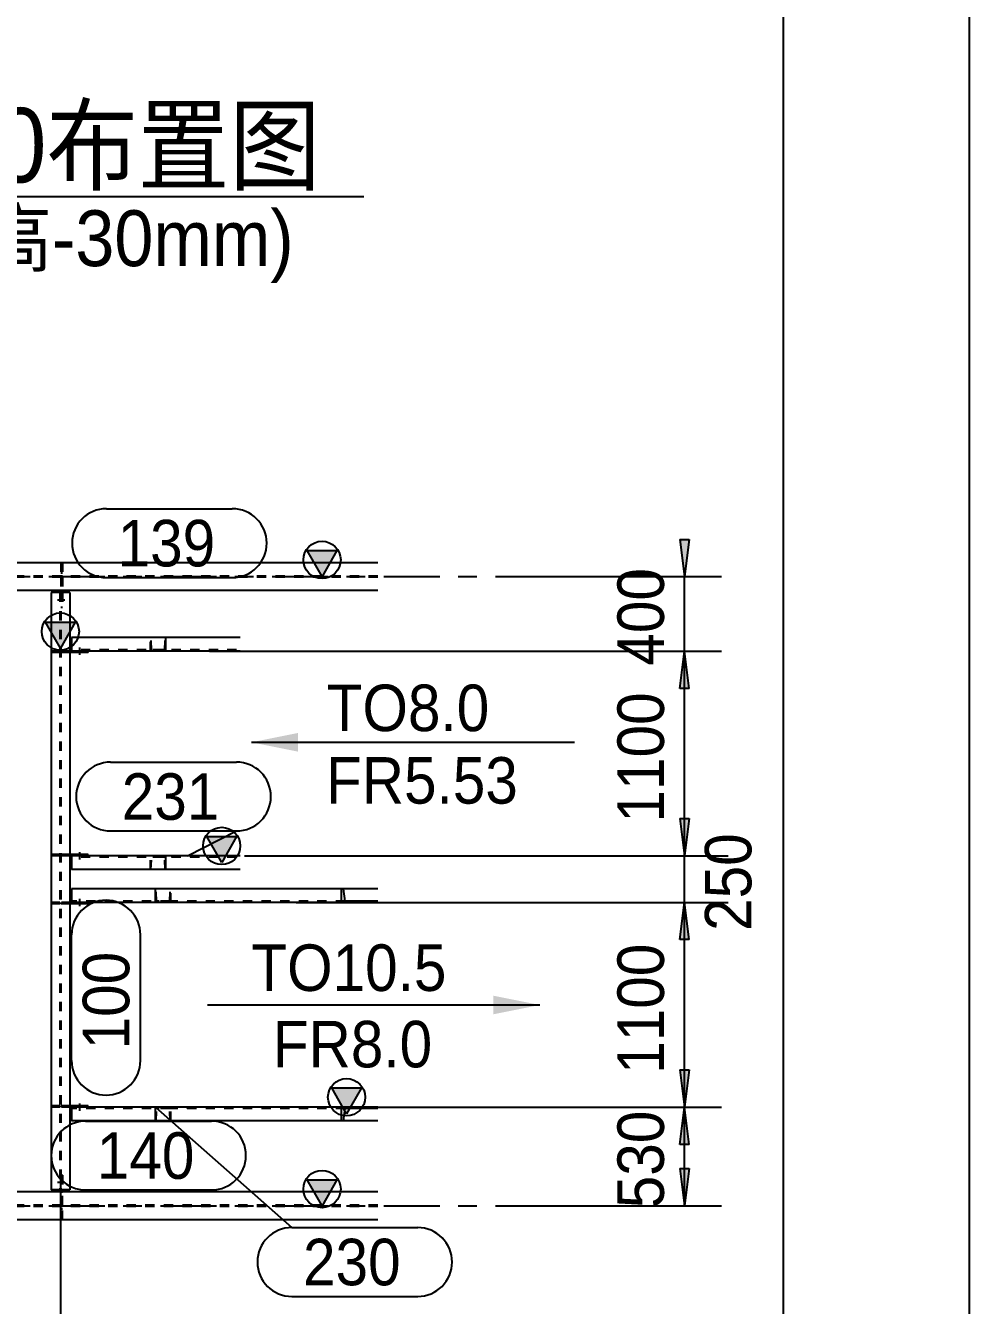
# Model space of a CAD drawing. Header units: millimetres. Extents: x 0 to 594, y 0 to 420.
# Drawn here: x 543.3 to 594, y 247.4 to 316.1 of the extents above; entities that cross this region are included whole.
import ezdxf

# ---------------------------------------------------------------- set-up
doc = ezdxf.new("R2010")
doc.units = ezdxf.units.MM
doc.header["$MEASUREMENT"] = 0
for name, pattern in [('XKITLINE00', [0]), ('XKITLINE02', [4, 2, -2]), ('XKITLINE03', [6, 3, -1, 1, -1]), ('XKITLINE04', [3, 0.5, -0.5, 0.5, -0.5, 0.5, -0.5])]:
    doc.linetypes.add(name, pattern=pattern)
for name, color, linetype in [('dimension', 7, 'Continuous'), ('grid', 7, 'Continuous'), ('mark', 7, 'Continuous'), ('part1', 7, 'Continuous'), ('text', 7, 'Continuous'), ('view', 7, 'Continuous')]:
    doc.layers.add(name, color=color, linetype=linetype)
doc.styles.add('STYLE_1', font='arial.ttf', dxfattribs={"height": 0.2})

# ---------------------------------------------------------------- blocks, each defined once
blk = doc.blocks.new('*D0')
at = {"color": 1, "linetype": 'XKITLINE00'}
blk.add_line((594, 0), (594, 420), dxfattribs=at)
at = {"color": 0, "linetype": 'XKITLINE00'}
blk.add_line((584, 410), (584, 10), dxfattribs=at)
blk = doc.blocks.new('*D3081')
at = {"layer": 'dimension', "color": 1, "linetype": 'XKITLINE00'}
for p, q in [((1719.599, 1821.697), (1747.12, 1821.697)), ((1744.87, 1819.697), (1745.12, 1821.697)), ((1745.12, 1810.697), (1745.12, 1821.697)), ((1745.37, 1819.697), (1745.12, 1821.697)), ((1745.37, 1819.697), (1744.87, 1819.697)), ((1744.87, 1812.697), (1745.12, 1810.697)), ((1744.87, 1812.697), (1745.37, 1812.697)), ((1745.37, 1812.697), (1745.12, 1810.697)), ((1721.482, 1810.697), (1747.12, 1810.697))]:
    blk.add_line(p, q, dxfattribs=at)
at = {"layer": 'dimension', "color": 1}
for points in [[(1745.12, 1821.697), (1745.37, 1819.697), (1745.12, 1821.697), (1744.87, 1819.697)], [(1745.12, 1810.697), (1744.87, 1812.697), (1745.12, 1810.697), (1745.37, 1812.697)]]:
    blk.add_solid(points, dxfattribs=at)
at = {"layer": 'dimension', "color": 1, "style": 'STYLE_1', "width": 0.9}
blk.add_text('1100', height=2.5, rotation=90.00021, dxfattribs=at).set_placement((1744.02, 1812.488))
blk = doc.blocks.new('*D3084')
at = {"layer": 'text', "color": 1, "style": 'STYLE_1', "width": 0.9}
blk.add_text('TO10.5', height=2.5, dxfattribs=at).set_placement((1721.851, 1803.439))
blk = doc.blocks.new('*D3085')
at = {"layer": 'text', "color": 1, "style": 'STYLE_1', "width": 0.9}
blk.add_text('FR5.53', height=2.5, dxfattribs=at).set_placement((1725.864, 1813.502))
blk = doc.blocks.new('*D3086')
at = {"layer": 'text', "color": 1, "linetype": 'XKITLINE00'}
blk.add_line((1737.349, 1802.684), (1719.494, 1802.684), dxfattribs=at)
at = {"layer": 'text', "color": 1}
blk.add_solid([(1737.349, 1802.684), (1734.849, 1802.184), (1737.349, 1802.684), (1734.849, 1803.184)], dxfattribs=at)
at = {"layer": 'text', "color": 1, "style": 'STYLE_1', "width": 0.9}
blk.add_text('FR8.0', height=2.5, dxfattribs=at).set_placement((1723.007, 1799.334))
blk = doc.blocks.new('*D3087')
at = {"layer": 'text', "color": 1, "linetype": 'XKITLINE00'}
blk.add_line((1721.854, 1816.798), (1739.21, 1816.798), dxfattribs=at)
at = {"layer": 'text', "color": 1}
blk.add_solid([(1721.854, 1816.798), (1724.354, 1817.298), (1721.854, 1816.798), (1724.354, 1816.298)], dxfattribs=at)
at = {"layer": 'text', "color": 1, "style": 'STYLE_1', "width": 0.9}
blk.add_text('TO8.0', height=2.5, dxfattribs=at).set_placement((1725.9, 1817.398))
blk = doc.blocks.new('*D3088')
at = {"layer": 'dimension', "color": 1, "linetype": 'XKITLINE00'}
for p, q in [((1711.589, 1793.546), (1711.589, 1781.709)), ((1700.589, 1789.763), (1700.589, 1781.709)), ((1701.211, 1784.091), (1699.966, 1782.847)), ((1712.211, 1784.091), (1710.966, 1782.847)), ((1700.589, 1783.469), (1711.589, 1783.469))]:
    blk.add_line(p, q, dxfattribs=at)
at = {"layer": 'dimension', "color": 1, "style": 'STYLE_1', "width": 0.9}
blk.add_text('1100', height=2.2, dxfattribs=at).set_placement((1702.825, 1784.509))
blk = doc.blocks.new('*D3089')
at = {"layer": 'part1', "color": 0, "linetype": 'XKITLINE00'}
for p, q in [((1725.745, 1808.267), (1725.745, 1808.197)), ((1726.745, 1808.267), (1726.745, 1808.197))]:
    blk.add_line(p, q, dxfattribs=at)
blk = doc.blocks.new('*D3090')
at = {"layer": 'part1', "color": 0, "linetype": 'XKITLINE00'}
for p, q in [((1723.662, 1808.267), (1723.662, 1808.197)), ((1724.662, 1808.267), (1724.662, 1808.197))]:
    blk.add_line(p, q, dxfattribs=at)
blk = doc.blocks.new('*D3091')
at = {"layer": 'part1', "color": 0, "linetype": 'XKITLINE00'}
for p, q in [((1723.662, 1797.127), (1723.662, 1797.197)), ((1724.662, 1797.127), (1724.662, 1797.197))]:
    blk.add_line(p, q, dxfattribs=at)
blk = doc.blocks.new('*D3092')
at = {"layer": 'part1', "color": 0, "linetype": 'XKITLINE00'}
for p, q in [((1721.578, 1797.127), (1721.578, 1797.197)), ((1722.578, 1797.127), (1722.578, 1797.197))]:
    blk.add_line(p, q, dxfattribs=at)
blk = doc.blocks.new('*D3093')
at = {"layer": 'part1', "color": 0, "linetype": 'XKITLINE00'}
for p, q in [((1721.578, 1808.267), (1721.578, 1808.197)), ((1722.578, 1808.267), (1722.578, 1808.197))]:
    blk.add_line(p, q, dxfattribs=at)
blk = doc.blocks.new('*D3094')
at = {"layer": 'part1', "color": 0, "linetype": 'XKITLINE00'}
for p, q in [((1725.745, 1797.127), (1725.745, 1797.197)), ((1726.745, 1797.127), (1726.745, 1797.197))]:
    blk.add_line(p, q, dxfattribs=at)
blk = doc.blocks.new('*D3096')
at = {"layer": 'grid', "color": 4, "linetype": 'XKITLINE00'}
for p, q in [((1675.856, 1794.397), (1682.97, 1794.397)), ((1675.856, 1789.397), (1682.97, 1789.397))]:
    blk.add_line(p, q, dxfattribs=at)
at = {"layer": 'grid', "color": 4, "linetype": 'XKITLINE03'}
blk.add_line((1686.97, 1791.897), (1738.649, 1791.897), dxfattribs=at)
at = {"layer": 'grid', "color": 4, "linetype": 'XKITLINE00'}
for centre, start, end in [((1675.856, 1791.897), 90, -90), ((1682.97, 1791.897), -90, 90)]:
    blk.add_arc(centre, 2.5, start, end, dxfattribs=at)
at = {"layer": 'grid', "color": 4, "style": 'STYLE_1', "width": 0.9}
blk.add_text('D2', height=3, dxfattribs=at).set_placement((1676.856, 1790.397))
blk = doc.blocks.new('*D3097')
at = {"layer": 'grid', "color": 4, "linetype": 'XKITLINE00'}
for p, q in [((1675.856, 1828.197), (1682.97, 1828.197)), ((1675.856, 1823.197), (1682.97, 1823.197))]:
    blk.add_line(p, q, dxfattribs=at)
at = {"layer": 'grid', "color": 4, "linetype": 'XKITLINE03'}
blk.add_line((1686.97, 1825.697), (1738.649, 1825.697), dxfattribs=at)
at = {"layer": 'grid', "color": 4, "linetype": 'XKITLINE00'}
for centre, start, end in [((1675.856, 1825.697), 90, -90), ((1682.97, 1825.697), -90, 90)]:
    blk.add_arc(centre, 2.5, start, end, dxfattribs=at)
at = {"layer": 'grid', "color": 4, "style": 'STYLE_1', "width": 0.9}
blk.add_text('D1', height=3, dxfattribs=at).set_placement((1676.856, 1824.197))
blk = doc.blocks.new('*D3100')
at = {"layer": 'part1', "color": 0, "linetype": 'XKITLINE00'}
for p, q in [((1720.255, 1810.332), (1719.455, 1811.732)), ((1719.455, 1811.732), (1721.055, 1811.732)), ((1721.055, 1811.732), (1720.255, 1810.332)), ((1717.255, 1809.967), (1717.255, 1810.697)), ((1721.255, 1810.697), (1717.255, 1810.697)), ((1721.255, 1809.967), (1717.255, 1809.967))]:
    blk.add_line(p, q, dxfattribs=at)
at = {"layer": 'part1', "color": 2, "linetype": 'XKITLINE04'}
for p, q in [((1716.427, 1809.967), (1716.427, 1810.697)), ((1717.255, 1810.697), (1716.427, 1810.697)), ((1716.457, 1809.967), (1716.484, 1810.627)), ((1721.058, 1810.627), (1716.484, 1810.627)), ((1717.225, 1809.967), (1717.197, 1810.627)), ((1718.531, 1809.967), (1716.427, 1809.967)), ((1717.255, 1809.967), (1717.225, 1809.967))]:
    blk.add_line(p, q, dxfattribs=at)
at = {"layer": 'part1', "color": 0, "linetype": 'XKITLINE00'}
blk.add_circle((1720.255, 1811.232), 1, dxfattribs=at)
at = {"layer": 'part1', "color": 0}
blk.add_solid([(1719.455, 1811.732), (1721.055, 1811.732), (1719.455, 1811.732), (1720.255, 1810.332)], dxfattribs=at)
blk = doc.blocks.new('*D3101')
at = {"layer": 'part1', "color": 2, "linetype": 'XKITLINE04'}
for p, q in [((1717.255, 1822.427), (1716.427, 1822.427)), ((1716.427, 1821.697), (1716.427, 1822.427)), ((1716.484, 1821.767), (1716.457, 1822.427)), ((1717.197, 1821.767), (1717.225, 1822.427)), ((1717.255, 1822.427), (1717.225, 1822.427)), ((1717.255, 1821.697), (1716.427, 1821.697)), ((1721.058, 1821.767), (1716.484, 1821.767))]:
    blk.add_line(p, q, dxfattribs=at)
at = {"layer": 'part1', "color": 0, "linetype": 'XKITLINE00'}
for p, q in [((1717.255, 1821.697), (1717.255, 1822.427)), ((1721.255, 1822.427), (1717.255, 1822.427)), ((1721.255, 1821.697), (1717.255, 1821.697))]:
    blk.add_line(p, q, dxfattribs=at)
blk = doc.blocks.new('*D3102')
at = {"layer": 'part1', "color": 0, "linetype": 'XKITLINE00'}
for p, q in [((1717.599, 1810.627), (1717.599, 1810.697)), ((1718.599, 1810.627), (1718.599, 1810.697))]:
    blk.add_line(p, q, dxfattribs=at)
blk = doc.blocks.new('*D3103')
at = {"layer": 'part1', "color": 0, "linetype": 'XKITLINE00'}
for p, q in [((1717.599, 1821.767), (1717.599, 1821.697)), ((1718.599, 1821.767), (1718.599, 1821.697))]:
    blk.add_line(p, q, dxfattribs=at)
blk = doc.blocks.new('*D3104')
at = {"layer": 'part1', "color": 0, "linetype": 'XKITLINE00'}
for p, q in [((1725.649, 1825.697), (1724.849, 1827.097)), ((1724.849, 1827.097), (1726.449, 1827.097)), ((1726.449, 1827.097), (1725.649, 1825.697)), ((1703.859, 1826.447), (1703.859, 1824.947)), ((1728.649, 1826.447), (1703.859, 1826.447)), ((1703.949, 1826.447), (1703.949, 1824.947)), ((1728.649, 1824.947), (1703.859, 1824.947))]:
    blk.add_line(p, q, dxfattribs=at)
at = {"layer": 'part1', "color": 2, "linetype": 'XKITLINE04'}
for p, q in [((1703.939, 1825.729), (1703.939, 1825.664)), ((1728.649, 1825.729), (1703.939, 1825.729)), ((1728.649, 1825.664), (1703.939, 1825.664)), ((1703.959, 1825.729), (1703.959, 1825.664)), ((1704.254, 1825.729), (1704.259, 1825.729)), ((1704.254, 1825.664), (1704.259, 1825.664)), ((1704.259, 1825.729), (1704.259, 1825.664))]:
    blk.add_line(p, q, dxfattribs=at)
at = {"layer": 'part1', "color": 0, "linetype": 'XKITLINE00'}
blk.add_circle((1725.649, 1826.597), 1, dxfattribs=at)
at = {"layer": 'part1', "color": 0}
blk.add_solid([(1724.849, 1827.097), (1726.449, 1827.097), (1724.849, 1827.097), (1725.649, 1825.697)], dxfattribs=at)
blk = doc.blocks.new('*D3105')
at = {"layer": 'part1', "color": 0, "linetype": 'XKITLINE00'}
for p, q in [((1725.649, 1791.897), (1724.849, 1793.297)), ((1724.849, 1793.297), (1726.449, 1793.297)), ((1726.449, 1793.297), (1725.649, 1791.897)), ((1703.859, 1791.147), (1703.859, 1792.647)), ((1728.649, 1792.647), (1703.859, 1792.647)), ((1703.949, 1791.147), (1703.949, 1792.647)), ((1728.649, 1791.147), (1703.859, 1791.147))]:
    blk.add_line(p, q, dxfattribs=at)
at = {"layer": 'part1', "color": 2, "linetype": 'XKITLINE04'}
for p, q in [((1703.939, 1791.864), (1703.939, 1791.929)), ((1728.649, 1791.929), (1703.939, 1791.929)), ((1728.649, 1791.864), (1703.939, 1791.864)), ((1703.959, 1791.864), (1703.959, 1791.929)), ((1704.254, 1791.929), (1704.259, 1791.929)), ((1704.254, 1791.864), (1704.259, 1791.864)), ((1704.259, 1791.864), (1704.259, 1791.929))]:
    blk.add_line(p, q, dxfattribs=at)
at = {"layer": 'part1', "color": 0, "linetype": 'XKITLINE00'}
blk.add_circle((1725.649, 1792.797), 1, dxfattribs=at)
at = {"layer": 'part1', "color": 0}
blk.add_solid([(1724.849, 1793.297), (1726.449, 1793.297), (1724.849, 1793.297), (1725.649, 1791.897)], dxfattribs=at)
blk = doc.blocks.new('*D3107')
at = {"layer": 'part1', "color": 0, "linetype": 'XKITLINE00'}
for p, q in [((1712.089, 1824.847), (1711.089, 1824.847)), ((1711.089, 1824.847), (1711.089, 1792.747)), ((1712.089, 1824.847), (1712.089, 1792.747)), ((1711.589, 1821.847), (1710.789, 1823.247)), ((1710.789, 1823.247), (1712.389, 1823.247)), ((1712.389, 1823.247), (1711.589, 1821.847)), ((1712.089, 1792.747), (1711.089, 1792.747))]:
    blk.add_line(p, q, dxfattribs=at)
at = {"layer": 'part1', "color": 2, "linetype": 'XKITLINE04'}
for p, q in [((1711.561, 1824.847), (1711.561, 1792.747)), ((1711.616, 1824.847), (1711.616, 1792.747))]:
    blk.add_line(p, q, dxfattribs=at)
at = {"layer": 'part1', "color": 0, "linetype": 'XKITLINE00'}
blk.add_circle((1711.589, 1822.747), 1, dxfattribs=at)
at = {"layer": 'part1', "color": 0}
blk.add_solid([(1710.789, 1823.247), (1712.389, 1823.247), (1710.789, 1823.247), (1711.589, 1821.847)], dxfattribs=at)
blk = doc.blocks.new('*D3109')
at = {"layer": 'part1', "color": 2, "linetype": 'XKITLINE04'}
for p, q in [((1711.561, 1808.197), (1711.091, 1808.197)), ((1711.091, 1808.197), (1711.091, 1808.117)), ((1711.561, 1808.117), (1711.091, 1808.117)), ((1711.411, 1808.197), (1711.411, 1808.117)), ((1711.561, 1808.197), (1711.561, 1808.117))]:
    blk.add_line(p, q, dxfattribs=at)
blk = doc.blocks.new('*D3110')
at = {"layer": 'part1', "color": 2, "linetype": 'XKITLINE04'}
for p, q in [((1711.561, 1797.277), (1711.091, 1797.277)), ((1711.091, 1797.277), (1711.091, 1797.197)), ((1711.411, 1797.277), (1711.411, 1797.197)), ((1711.561, 1797.277), (1711.561, 1797.197)), ((1711.561, 1797.197), (1711.091, 1797.197))]:
    blk.add_line(p, q, dxfattribs=at)
blk = doc.blocks.new('*D3111')
at = {"layer": 'part1', "color": 2, "linetype": 'XKITLINE04'}
for p, q in [((1711.561, 1810.777), (1711.091, 1810.777)), ((1711.091, 1810.777), (1711.091, 1810.697)), ((1711.561, 1810.697), (1711.091, 1810.697)), ((1711.411, 1810.777), (1711.411, 1810.697)), ((1711.561, 1810.777), (1711.561, 1810.697))]:
    blk.add_line(p, q, dxfattribs=at)
blk = doc.blocks.new('*D3112')
at = {"layer": 'part1', "color": 2, "linetype": 'XKITLINE04'}
for p, q in [((1711.561, 1821.697), (1711.091, 1821.697)), ((1711.091, 1821.697), (1711.091, 1821.617)), ((1711.561, 1821.617), (1711.091, 1821.617)), ((1711.411, 1821.697), (1711.411, 1821.617)), ((1711.561, 1821.697), (1711.561, 1821.617))]:
    blk.add_line(p, q, dxfattribs=at)
blk = doc.blocks.new('*D3113')
at = {"layer": 'part1', "color": 0, "linetype": 'XKITLINE00'}
for p, q in [((1716.698, 1808.197), (1716.698, 1808.927)), ((1726.698, 1808.927), (1716.698, 1808.927)), ((1728.649, 1808.927), (1726.698, 1808.927)), ((1726.698, 1808.197), (1726.698, 1808.927)), ((1726.895, 1808.267), (1726.801, 1808.927)), ((1728.649, 1808.267), (1726.895, 1808.267)), ((1728.649, 1808.197), (1716.698, 1808.197))]:
    blk.add_line(p, q, dxfattribs=at)
at = {"layer": 'part1', "color": 2, "linetype": 'XKITLINE04'}
for p, q in [((1716.755, 1808.267), (1716.728, 1808.927)), ((1717.468, 1808.267), (1717.495, 1808.927)), ((1717.526, 1808.197), (1717.526, 1808.927)), ((1726.801, 1808.927), (1726.698, 1808.927)), ((1726.895, 1808.267), (1716.755, 1808.267)), ((1726.698, 1808.197), (1716.698, 1808.197))]:
    blk.add_line(p, q, dxfattribs=at)
blk = doc.blocks.new('*D3114')
at = {"layer": 'part1', "color": 0, "linetype": 'XKITLINE00'}
for p, q in [((1726.966, 1796.832), (1726.166, 1798.232)), ((1726.166, 1798.232), (1727.766, 1798.232)), ((1727.766, 1798.232), (1726.966, 1796.832)), ((1716.698, 1796.467), (1716.698, 1797.197)), ((1728.649, 1797.197), (1716.698, 1797.197)), ((1726.698, 1796.467), (1726.698, 1797.197)), ((1726.801, 1796.467), (1726.895, 1797.127)), ((1728.649, 1797.127), (1726.895, 1797.127)), ((1728.649, 1796.467), (1716.698, 1796.467))]:
    blk.add_line(p, q, dxfattribs=at)
at = {"layer": 'part1', "color": 2, "linetype": 'XKITLINE04'}
for p, q in [((1716.728, 1796.467), (1716.755, 1797.127)), ((1726.895, 1797.127), (1716.755, 1797.127)), ((1717.495, 1796.467), (1717.468, 1797.127)), ((1717.526, 1796.467), (1717.526, 1797.197))]:
    blk.add_line(p, q, dxfattribs=at)
at = {"layer": 'part1', "color": 0, "linetype": 'XKITLINE00'}
blk.add_circle((1726.966, 1797.732), 1, dxfattribs=at)
at = {"layer": 'part1', "color": 0}
blk.add_solid([(1726.166, 1798.232), (1727.766, 1798.232), (1726.166, 1798.232), (1726.966, 1796.832)], dxfattribs=at)
blk = doc.blocks.new('*D3115')
at = {"layer": 'part1', "color": 0, "linetype": 'XKITLINE00'}
for p, q in [((1712.189, 1810.697), (1712.189, 1809.967)), ((1717.255, 1810.697), (1712.189, 1810.697)), ((1717.255, 1809.967), (1717.255, 1810.697)), ((1717.255, 1809.967), (1712.189, 1809.967))]:
    blk.add_line(p, q, dxfattribs=at)
at = {"layer": 'part1', "color": 2, "linetype": 'XKITLINE04'}
for p, q in [((1717.197, 1810.627), (1712.189, 1810.627)), ((1716.427, 1809.967), (1716.427, 1810.697)), ((1716.457, 1809.967), (1716.484, 1810.627)), ((1717.225, 1809.967), (1717.197, 1810.627))]:
    blk.add_line(p, q, dxfattribs=at)
blk = doc.blocks.new('*D3116')
at = {"layer": 'part1', "color": 0, "linetype": 'XKITLINE00'}
blk.add_line((1712.639, 1807.992), (1712.639, 1808.392), dxfattribs=at)
blk.add_line((1712.639, 1807.992), (1712.639, 1808.392), dxfattribs=at)
blk = doc.blocks.new('*D3117')
at = {"layer": 'part1', "color": 2, "linetype": 'XKITLINE04'}
for p, q in [((1711.616, 1808.197), (1711.616, 1808.117)), ((1712.139, 1808.197), (1711.616, 1808.197)), ((1712.089, 1808.117), (1711.616, 1808.117)), ((1711.766, 1808.197), (1711.766, 1808.117)), ((1712.089, 1808.117), (1712.089, 1808.197)), ((1712.089, 1808.117), (1712.089, 1808.197)), ((1712.089, 1808.197), (1712.089, 1808.117)), ((1712.139, 1808.117), (1712.139, 1808.197)), ((1713.089, 1808.197), (1712.189, 1808.197)), ((1713.089, 1808.117), (1713.089, 1808.197))]:
    blk.add_line(p, q, dxfattribs=at)
at = {"layer": 'part1', "color": 0, "linetype": 'XKITLINE00'}
for p, q in [((1712.189, 1808.197), (1712.089, 1808.197)), ((1713.089, 1808.117), (1712.089, 1808.117)), ((1712.139, 1808.117), (1712.139, 1808.197)), ((1713.089, 1808.117), (1713.089, 1808.197))]:
    blk.add_line(p, q, dxfattribs=at)
blk = doc.blocks.new('*D3118')
at = {"layer": 'part1', "color": 0, "linetype": 'XKITLINE00'}
for p, q in [((1719.495, 1797.127), (1719.495, 1797.197)), ((1720.495, 1797.127), (1720.495, 1797.197))]:
    blk.add_line(p, q, dxfattribs=at)
blk = doc.blocks.new('*D3119')
at = {"layer": 'part1', "color": 0, "linetype": 'XKITLINE00'}
for p, q in [((1717.412, 1797.127), (1717.412, 1797.197)), ((1718.412, 1797.127), (1718.412, 1797.197))]:
    blk.add_line(p, q, dxfattribs=at)
blk = doc.blocks.new('*D3120')
at = {"layer": 'part1', "color": 0, "linetype": 'XKITLINE00'}
for p, q in [((1719.495, 1808.267), (1719.495, 1808.197)), ((1720.495, 1808.267), (1720.495, 1808.197))]:
    blk.add_line(p, q, dxfattribs=at)
blk = doc.blocks.new('*D3121')
at = {"layer": 'part1', "color": 0, "linetype": 'XKITLINE00'}
for p, q in [((1712.189, 1808.927), (1712.189, 1808.197)), ((1716.698, 1808.927), (1712.189, 1808.927)), ((1716.698, 1808.197), (1716.698, 1808.927)), ((1716.698, 1808.197), (1712.189, 1808.197))]:
    blk.add_line(p, q, dxfattribs=at)
at = {"layer": 'part1', "color": 2, "linetype": 'XKITLINE04'}
for p, q in [((1717.526, 1808.927), (1716.698, 1808.927)), ((1716.728, 1808.927), (1716.698, 1808.927)), ((1716.755, 1808.267), (1716.728, 1808.927)), ((1717.468, 1808.267), (1717.495, 1808.927)), ((1717.526, 1808.197), (1717.526, 1808.927)), ((1717.468, 1808.267), (1712.189, 1808.267)), ((1717.526, 1808.197), (1716.698, 1808.197))]:
    blk.add_line(p, q, dxfattribs=at)
blk = doc.blocks.new('*D3122')
at = {"layer": 'part1', "color": 0, "linetype": 'XKITLINE00'}
for p, q in [((1717.412, 1808.267), (1717.412, 1808.197)), ((1718.412, 1808.267), (1718.412, 1808.197))]:
    blk.add_line(p, q, dxfattribs=at)
blk = doc.blocks.new('*D3123')
at = {"layer": 'part1', "color": 2, "linetype": 'XKITLINE04'}
for p, q in [((1711.616, 1797.277), (1711.616, 1797.197)), ((1712.089, 1797.277), (1711.616, 1797.277)), ((1711.766, 1797.277), (1711.766, 1797.197)), ((1712.089, 1797.197), (1712.089, 1797.277)), ((1712.089, 1797.197), (1712.089, 1797.277)), ((1712.089, 1797.277), (1712.089, 1797.197)), ((1712.139, 1797.197), (1712.139, 1797.277)), ((1713.089, 1797.197), (1713.089, 1797.277)), ((1712.139, 1797.197), (1711.616, 1797.197)), ((1713.089, 1797.197), (1712.189, 1797.197))]:
    blk.add_line(p, q, dxfattribs=at)
at = {"layer": 'part1', "color": 0, "linetype": 'XKITLINE00'}
for p, q in [((1713.089, 1797.277), (1712.089, 1797.277)), ((1712.139, 1797.197), (1712.139, 1797.277)), ((1713.089, 1797.197), (1713.089, 1797.277)), ((1712.189, 1797.197), (1712.089, 1797.197))]:
    blk.add_line(p, q, dxfattribs=at)
blk = doc.blocks.new('*D3124')
at = {"layer": 'part1', "color": 0, "linetype": 'XKITLINE00'}
blk.add_line((1712.639, 1797.002), (1712.639, 1797.402), dxfattribs=at)
blk.add_line((1712.639, 1797.002), (1712.639, 1797.402), dxfattribs=at)
blk = doc.blocks.new('*D3125')
at = {"layer": 'part1', "color": 0, "linetype": 'XKITLINE00'}
blk.add_line((1712.639, 1810.502), (1712.639, 1810.902), dxfattribs=at)
blk.add_line((1712.639, 1810.502), (1712.639, 1810.902), dxfattribs=at)
blk = doc.blocks.new('*D3126')
at = {"layer": 'part1', "color": 2, "linetype": 'XKITLINE04'}
for p, q in [((1711.616, 1810.777), (1711.616, 1810.697)), ((1712.089, 1810.777), (1711.616, 1810.777)), ((1712.139, 1810.697), (1711.616, 1810.697)), ((1711.766, 1810.777), (1711.766, 1810.697)), ((1712.089, 1810.697), (1712.089, 1810.777)), ((1712.089, 1810.697), (1712.089, 1810.777)), ((1712.089, 1810.777), (1712.089, 1810.697)), ((1712.139, 1810.697), (1712.139, 1810.777)), ((1713.089, 1810.697), (1712.189, 1810.697)), ((1713.089, 1810.697), (1713.089, 1810.777))]:
    blk.add_line(p, q, dxfattribs=at)
at = {"layer": 'part1', "color": 0, "linetype": 'XKITLINE00'}
for p, q in [((1713.089, 1810.777), (1712.089, 1810.777)), ((1712.189, 1810.697), (1712.089, 1810.697)), ((1712.139, 1810.697), (1712.139, 1810.777)), ((1713.089, 1810.697), (1713.089, 1810.777))]:
    blk.add_line(p, q, dxfattribs=at)
blk = doc.blocks.new('*D3127')
at = {"layer": 'part1', "color": 0, "linetype": 'XKITLINE00'}
for p, q in [((1712.189, 1797.197), (1712.189, 1796.467)), ((1716.698, 1797.197), (1712.189, 1797.197)), ((1716.698, 1796.467), (1716.698, 1797.197)), ((1716.698, 1796.467), (1712.189, 1796.467))]:
    blk.add_line(p, q, dxfattribs=at)
at = {"layer": 'part1', "color": 2, "linetype": 'XKITLINE04'}
for p, q in [((1717.468, 1797.127), (1712.189, 1797.127)), ((1717.526, 1797.197), (1716.698, 1797.197)), ((1716.728, 1796.467), (1716.755, 1797.127)), ((1717.495, 1796.467), (1717.468, 1797.127)), ((1717.526, 1796.467), (1717.526, 1797.197)), ((1717.526, 1796.467), (1716.698, 1796.467))]:
    blk.add_line(p, q, dxfattribs=at)
blk = doc.blocks.new('*D3128')
at = {"layer": 'part1', "color": 0, "linetype": 'XKITLINE00'}
blk.add_line((1712.639, 1821.492), (1712.639, 1821.892), dxfattribs=at)
blk.add_line((1712.639, 1821.492), (1712.639, 1821.892), dxfattribs=at)
blk = doc.blocks.new('*D3129')
at = {"layer": 'part1', "color": 2, "linetype": 'XKITLINE04'}
for p, q in [((1711.616, 1821.697), (1711.616, 1821.617)), ((1712.139, 1821.697), (1711.616, 1821.697)), ((1712.089, 1821.617), (1711.616, 1821.617)), ((1711.766, 1821.697), (1711.766, 1821.617)), ((1712.089, 1821.617), (1712.089, 1821.697)), ((1712.089, 1821.617), (1712.089, 1821.697)), ((1712.089, 1821.697), (1712.089, 1821.617)), ((1712.139, 1821.617), (1712.139, 1821.697)), ((1713.089, 1821.697), (1712.189, 1821.697)), ((1713.089, 1821.617), (1713.089, 1821.697))]:
    blk.add_line(p, q, dxfattribs=at)
at = {"layer": 'part1', "color": 0, "linetype": 'XKITLINE00'}
for p, q in [((1712.189, 1821.697), (1712.089, 1821.697)), ((1713.089, 1821.617), (1712.089, 1821.617)), ((1712.139, 1821.617), (1712.139, 1821.697)), ((1713.089, 1821.617), (1713.089, 1821.697))]:
    blk.add_line(p, q, dxfattribs=at)
blk = doc.blocks.new('*D3130')
at = {"layer": 'part1', "color": 0, "linetype": 'XKITLINE00'}
for p, q in [((1717.255, 1822.427), (1712.189, 1822.427)), ((1712.189, 1822.427), (1712.189, 1821.697)), ((1717.255, 1821.697), (1717.255, 1822.427)), ((1717.255, 1821.697), (1712.189, 1821.697))]:
    blk.add_line(p, q, dxfattribs=at)
at = {"layer": 'part1', "color": 2, "linetype": 'XKITLINE04'}
for p, q in [((1716.427, 1821.697), (1716.427, 1822.427)), ((1716.484, 1821.767), (1716.457, 1822.427)), ((1717.197, 1821.767), (1717.225, 1822.427)), ((1717.225, 1822.427), (1717.255, 1822.427)), ((1717.197, 1821.767), (1712.189, 1821.767))]:
    blk.add_line(p, q, dxfattribs=at)
blk = doc.blocks.new('*D3131')
at = {"layer": 'view', "color": 1, "linetype": 'XKITLINE00'}
blk.add_line((1693.506, 1846.128), (1727.894, 1846.128), dxfattribs=at)
at = {"layer": 'view', "color": 1, "style": 'STYLE_1', "width": 0.9}
for s, height, p in [('EL8000布置图', 4, (1693.506, 1846.878)), ('(梁顶标高-30mm)', 3, (1695.147, 1842.378))]:
    blk.add_text(s, height=height, dxfattribs=at).set_placement(p)
blk = doc.blocks.new('*D3176')
at = {"layer": 'dimension', "color": 1, "linetype": 'XKITLINE00'}
for p, q in [((1726.745, 1797.197), (1747.12, 1797.197)), ((1744.87, 1795.197), (1745.12, 1797.197)), ((1745.12, 1791.897), (1745.12, 1797.197)), ((1745.37, 1795.197), (1745.12, 1797.197)), ((1745.37, 1795.197), (1744.87, 1795.197)), ((1744.87, 1793.897), (1745.12, 1791.897)), ((1744.87, 1793.897), (1745.37, 1793.897)), ((1745.37, 1793.897), (1745.12, 1791.897)), ((1737.043, 1791.897), (1747.12, 1791.897))]:
    blk.add_line(p, q, dxfattribs=at)
at = {"layer": 'dimension', "color": 1}
for points in [[(1745.12, 1797.197), (1745.37, 1795.197), (1745.12, 1797.197), (1744.87, 1795.197)], [(1745.12, 1791.897), (1744.87, 1793.897), (1745.12, 1791.897), (1745.37, 1793.897)]]:
    blk.add_solid(points, dxfattribs=at)
at = {"layer": 'dimension', "color": 1, "style": 'STYLE_1', "width": 0.9}
blk.add_text('530', height=2.5, rotation=90.00021, dxfattribs=at).set_placement((1744.02, 1791.765))
blk = doc.blocks.new('*D3177')
at = {"layer": 'dimension', "color": 1, "linetype": 'XKITLINE00'}
for p, q in [((1724.252, 1808.197), (1747.12, 1808.197)), ((1744.87, 1806.197), (1745.12, 1808.197)), ((1745.12, 1797.197), (1745.12, 1808.197)), ((1745.37, 1806.197), (1745.12, 1808.197)), ((1745.37, 1806.197), (1744.87, 1806.197)), ((1744.87, 1799.197), (1745.12, 1797.197)), ((1744.87, 1799.197), (1745.37, 1799.197)), ((1745.37, 1799.197), (1745.12, 1797.197)), ((1726.745, 1797.197), (1747.12, 1797.197))]:
    blk.add_line(p, q, dxfattribs=at)
at = {"layer": 'dimension', "color": 1}
for points in [[(1745.12, 1808.197), (1745.37, 1806.197), (1745.12, 1808.197), (1744.87, 1806.197)], [(1745.12, 1797.197), (1744.87, 1799.197), (1745.12, 1797.197), (1745.37, 1799.197)]]:
    blk.add_solid(points, dxfattribs=at)
at = {"layer": 'dimension', "color": 1, "style": 'STYLE_1', "width": 0.9}
blk.add_text('1100', height=2.5, rotation=90.00021, dxfattribs=at).set_placement((1744.02, 1798.988))
blk = doc.blocks.new('*D3178')
at = {"layer": 'dimension', "color": 1, "linetype": 'XKITLINE00'}
for p, q in [((1744.87, 1812.697), (1745.12, 1810.697)), ((1744.87, 1812.697), (1745.37, 1812.697)), ((1745.37, 1812.697), (1745.12, 1810.697)), ((1721.482, 1810.697), (1747.47, 1810.697)), ((1745.12, 1808.197), (1745.12, 1810.697)), ((1724.252, 1808.197), (1747.47, 1808.197)), ((1744.87, 1806.197), (1745.12, 1808.197)), ((1745.37, 1806.197), (1745.12, 1808.197)), ((1745.37, 1806.197), (1744.87, 1806.197))]:
    blk.add_line(p, q, dxfattribs=at)
at = {"layer": 'dimension', "color": 1}
for points in [[(1745.12, 1810.697), (1744.87, 1812.697), (1745.12, 1810.697), (1745.37, 1812.697)], [(1745.12, 1808.197), (1745.37, 1806.197), (1745.12, 1808.197), (1744.87, 1806.197)]]:
    blk.add_solid(points, dxfattribs=at)
at = {"layer": 'dimension', "color": 1, "style": 'STYLE_1', "width": 0.9}
blk.add_text('250', height=2.5, rotation=90.00021, dxfattribs=at).set_placement((1748.72, 1806.665))
blk = doc.blocks.new('*D3179')
at = {"layer": 'part1', "color": 2, "linetype": 'XKITLINE04'}
for p, q in [((1711.616, 1791.147), (1711.616, 1791.864)), ((1711.696, 1791.864), (1711.616, 1791.864)), ((1711.696, 1791.147), (1711.696, 1791.864)), ((1711.696, 1791.714), (1711.616, 1791.714)), ((1711.696, 1791.147), (1711.616, 1791.147))]:
    blk.add_line(p, q, dxfattribs=at)
blk = doc.blocks.new('*D3180')
at = {"layer": 'part1', "color": 2, "linetype": 'XKITLINE04'}
for p, q in [((1711.616, 1793.547), (1711.616, 1792.747)), ((1711.696, 1793.547), (1711.616, 1793.547)), ((1711.696, 1793.547), (1711.696, 1792.747)), ((1711.616, 1792.697), (1711.696, 1792.697)), ((1711.616, 1792.649), (1711.616, 1792.656)), ((1711.616, 1792.647), (1711.616, 1792.649)), ((1711.616, 1791.929), (1711.616, 1792.647)), ((1711.696, 1792.647), (1711.616, 1792.647)), ((1711.616, 1792.647), (1711.696, 1792.647)), ((1711.616, 1792.647), (1711.696, 1792.647)), ((1711.696, 1792.649), (1711.696, 1792.656)), ((1711.696, 1792.647), (1711.696, 1792.649)), ((1711.696, 1791.929), (1711.696, 1792.647)), ((1711.616, 1792.079), (1711.696, 1792.079)), ((1711.616, 1792.079), (1711.696, 1792.079)), ((1711.696, 1791.929), (1711.616, 1791.929))]:
    blk.add_line(p, q, dxfattribs=at)
at = {"layer": 'part1', "color": 0, "linetype": 'XKITLINE00'}
for p, q in [((1711.616, 1792.697), (1711.616, 1792.747)), ((1711.616, 1792.697), (1711.696, 1792.697)), ((1711.616, 1792.647), (1711.616, 1792.697)), ((1711.696, 1792.697), (1711.696, 1792.747)), ((1711.696, 1792.647), (1711.696, 1792.697))]:
    blk.add_line(p, q, dxfattribs=at)
blk = doc.blocks.new('*D3181')
at = {"layer": 'part1', "color": 0, "linetype": 'XKITLINE02'}
blk.add_line((1711.829, 1793.147), (1711.429, 1793.147), dxfattribs=at)
blk.add_line((1711.829, 1793.147), (1711.429, 1793.147), dxfattribs=at)
blk = doc.blocks.new('*D3182')
at = {"layer": 'mark', "color": 1, "linetype": 'XKITLINE00'}
for p, q in [((1716.698, 1797.197), (1724.026, 1790.727)), ((1724.026, 1790.727), (1730.789, 1790.727)), ((1724.026, 1790.727), (1724.026, 1790.727)), ((1724.026, 1787.027), (1730.789, 1787.027))]:
    blk.add_line(p, q, dxfattribs=at)
for centre, start, end in [((1724.026, 1788.877), 90, -90), ((1730.789, 1788.877), -90, 90)]:
    blk.add_arc(centre, 1.85, start, end, dxfattribs=at)
at = {"layer": 'mark', "color": 1, "style": 'STYLE_1', "width": 0.9}
blk.add_text('230', height=2.5, dxfattribs=at).set_placement((1724.626, 1787.627))
blk = doc.blocks.new('*D3183')
at = {"layer": 'mark', "color": 1, "linetype": 'XKITLINE00'}
for p, q in [((1712.189, 1799.697), (1712.189, 1806.46)), ((1715.889, 1799.697), (1715.889, 1806.46))]:
    blk.add_line(p, q, dxfattribs=at)
for centre, start, end in [((1714.039, 1806.46), 0, 180), ((1714.039, 1799.697), 180, 0)]:
    blk.add_arc(centre, 1.85, start, end, dxfattribs=at)
at = {"layer": 'mark', "color": 1, "style": 'STYLE_1', "width": 0.9}
blk.add_text('100', height=2.5, rotation=90.00021, dxfattribs=at).set_placement((1715.289, 1800.297))
blk = doc.blocks.new('*D3184')
at = {"layer": 'mark', "color": 1, "linetype": 'XKITLINE00'}
for p, q in [((1712.946, 1796.447), (1719.709, 1796.447)), ((1712.946, 1792.747), (1719.709, 1792.747))]:
    blk.add_line(p, q, dxfattribs=at)
for centre, start, end in [((1712.946, 1794.597), 90, -90), ((1719.709, 1794.597), -90, 90)]:
    blk.add_arc(centre, 1.85, start, end, dxfattribs=at)
at = {"layer": 'mark', "color": 1, "style": 'STYLE_1', "width": 0.9}
blk.add_text('140', height=2.5, dxfattribs=at).set_placement((1713.546, 1793.347))
blk = doc.blocks.new('*D3185')
at = {"layer": 'mark', "color": 1, "linetype": 'XKITLINE00'}
for p, q in [((1714.285, 1815.733), (1721.048, 1815.733)), ((1714.285, 1812.033), (1721.048, 1812.033)), ((1718.427, 1810.697), (1721.048, 1812.033)), ((1721.048, 1812.033), (1721.048, 1812.033))]:
    blk.add_line(p, q, dxfattribs=at)
for centre, start, end in [((1714.285, 1813.883), 90, -90), ((1721.048, 1813.883), -90, 90)]:
    blk.add_arc(centre, 1.85, start, end, dxfattribs=at)
at = {"layer": 'mark', "color": 1, "style": 'STYLE_1', "width": 0.9}
blk.add_text('231', height=2.5, dxfattribs=at).set_placement((1714.885, 1812.633))
blk = doc.blocks.new('*D3186')
at = {"layer": 'dimension', "color": 1, "linetype": 'XKITLINE00'}
for p, q in [((1744.87, 1827.697), (1745.12, 1825.697)), ((1744.87, 1827.697), (1745.37, 1827.697)), ((1745.37, 1827.697), (1745.12, 1825.697)), ((1735.104, 1825.697), (1747.12, 1825.697)), ((1745.12, 1821.697), (1745.12, 1825.697)), ((1719.599, 1821.697), (1747.12, 1821.697)), ((1744.87, 1819.697), (1745.12, 1821.697)), ((1745.37, 1819.697), (1745.12, 1821.697)), ((1745.37, 1819.697), (1744.87, 1819.697))]:
    blk.add_line(p, q, dxfattribs=at)
at = {"layer": 'dimension', "color": 1}
for points in [[(1745.12, 1825.697), (1744.87, 1827.697), (1745.12, 1825.697), (1745.37, 1827.697)], [(1745.12, 1821.697), (1745.37, 1819.697), (1745.12, 1821.697), (1744.87, 1819.697)]]:
    blk.add_solid(points, dxfattribs=at)
at = {"layer": 'dimension', "color": 1, "style": 'STYLE_1', "width": 0.9}
blk.add_text('400', height=2.5, rotation=90.00021, dxfattribs=at).set_placement((1744.02, 1820.915))
blk = doc.blocks.new('*D3187')
at = {"layer": 'part1', "color": 2, "linetype": 'XKITLINE04'}
for p, q in [((1711.616, 1825.664), (1711.616, 1824.897)), ((1711.696, 1825.664), (1711.616, 1825.664)), ((1711.616, 1825.514), (1711.696, 1825.514)), ((1711.616, 1825.514), (1711.696, 1825.514)), ((1711.696, 1825.664), (1711.696, 1824.897)), ((1711.696, 1824.947), (1711.616, 1824.947)), ((1711.616, 1824.947), (1711.696, 1824.947)), ((1711.616, 1824.947), (1711.696, 1824.947)), ((1711.616, 1824.897), (1711.696, 1824.897)), ((1711.616, 1824.847), (1711.616, 1824.047)), ((1711.696, 1824.847), (1711.696, 1824.047)), ((1711.696, 1824.047), (1711.616, 1824.047))]:
    blk.add_line(p, q, dxfattribs=at)
at = {"layer": 'part1', "color": 0, "linetype": 'XKITLINE00'}
for p, q in [((1711.616, 1824.947), (1711.616, 1824.847)), ((1711.616, 1824.897), (1711.696, 1824.897)), ((1711.696, 1824.947), (1711.696, 1824.847))]:
    blk.add_line(p, q, dxfattribs=at)
blk = doc.blocks.new('*D3188')
at = {"layer": 'part1', "color": 0, "linetype": 'XKITLINE02'}
blk.add_line((1711.429, 1824.447), (1711.829, 1824.447), dxfattribs=at)
blk.add_line((1711.429, 1824.447), (1711.829, 1824.447), dxfattribs=at)
blk = doc.blocks.new('*D3189')
at = {"layer": 'part1', "color": 2, "linetype": 'XKITLINE04'}
for p, q in [((1711.616, 1826.447), (1711.616, 1825.729)), ((1711.696, 1826.447), (1711.616, 1826.447)), ((1711.696, 1826.447), (1711.696, 1825.729)), ((1711.696, 1825.879), (1711.616, 1825.879)), ((1711.696, 1825.729), (1711.616, 1825.729))]:
    blk.add_line(p, q, dxfattribs=at)
blk = doc.blocks.new('*D3190')
at = {"layer": 'mark', "color": 1, "linetype": 'XKITLINE00'}
for p, q in [((1714.062, 1829.347), (1720.825, 1829.347)), ((1714.062, 1825.647), (1720.825, 1825.647))]:
    blk.add_line(p, q, dxfattribs=at)
for centre, start, end in [((1714.062, 1827.497), 90, -90), ((1720.825, 1827.497), -90, 90)]:
    blk.add_arc(centre, 1.85, start, end, dxfattribs=at)
at = {"layer": 'mark', "color": 1, "style": 'STYLE_1', "width": 0.9}
blk.add_text('139', height=2.5, dxfattribs=at).set_placement((1714.662, 1826.247))

msp = doc.modelspace()

# ---------------------------------------------------------------- block references
msp.add_blockref('*D0', (0, 0))
at = {"layer": 'dimension'}
for name in ['*D3186', '*D3081', '*D3178', '*D3177', '*D3176', '*D3088']:
    msp.add_blockref(name, (-1166.435, -1539.151), dxfattribs=at)
at = {"layer": 'grid'}
for name in ['*D3097', '*D3096']:
    msp.add_blockref(name, (-1166.435, -1539.151), dxfattribs=at)
at = {"layer": 'mark'}
for name in ['*D3190', '*D3185', '*D3183', '*D3182', '*D3184']:
    msp.add_blockref(name, (-1166.435, -1539.151), dxfattribs=at)
at = {"layer": 'part1'}
for name in ['*D3104', '*D3189', '*D3187', '*D3107', '*D3188', '*D3130', '*D3101', '*D3128', '*D3103', '*D3112', '*D3129', '*D3100', '*D3111', '*D3126', '*D3125', '*D3115', '*D3102', '*D3121', '*D3113', '*D3109', '*D3117', '*D3116', '*D3122', '*D3120', '*D3093', '*D3090', '*D3089', '*D3114', '*D3110', '*D3123', '*D3127', '*D3124', '*D3119', '*D3118', '*D3092', '*D3091', '*D3094', '*D3105', '*D3180', '*D3181', '*D3179']:
    msp.add_blockref(name, (-1166.435, -1539.151), dxfattribs=at)
at = {"layer": 'text'}
for name in ['*D3087', '*D3085', '*D3084', '*D3086']:
    msp.add_blockref(name, (-1166.435, -1539.151), dxfattribs=at)
at = {"layer": 'view'}
msp.add_blockref('*D3131', (-1166.435, -1539.151), dxfattribs=at)

doc.saveas('drawing.dxf')
